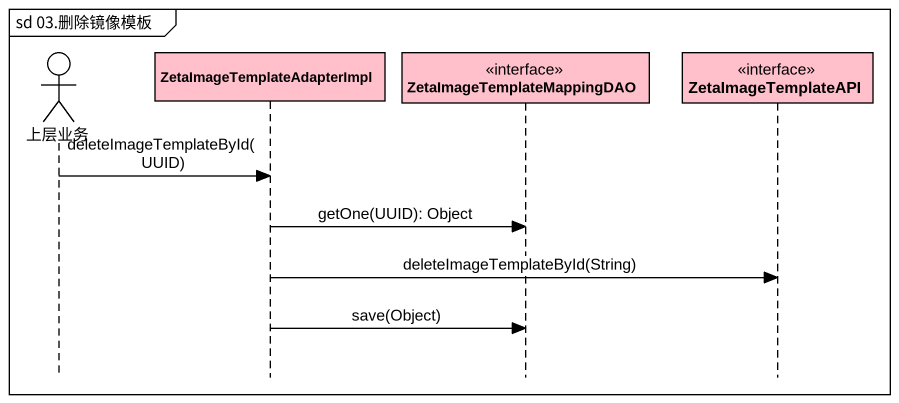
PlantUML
@startuml
mainframe sd 03.删除镜像模板
hide footbox
actor 上层业务 #FFFFFF
participant ZetaImageTemplateAdapterImpl #FFC0CB
participant ZetaImageTemplateMappingDAO <<interface>> #FFC0CB
participant ZetaImageTemplateAPI <<interface>> #FFC0CB

上层业务 -> ZetaImageTemplateAdapterImpl : deleteImageTemplateById(UUID)
ZetaImageTemplateAdapterImpl -> ZetaImageTemplateMappingDAO : getOne(UUID): Object
ZetaImageTemplateAdapterImpl -> ZetaImageTemplateAPI : deleteImageTemplateById(String)
ZetaImageTemplateAdapterImpl -> ZetaImageTemplateMappingDAO : save(Object)
@enduml
